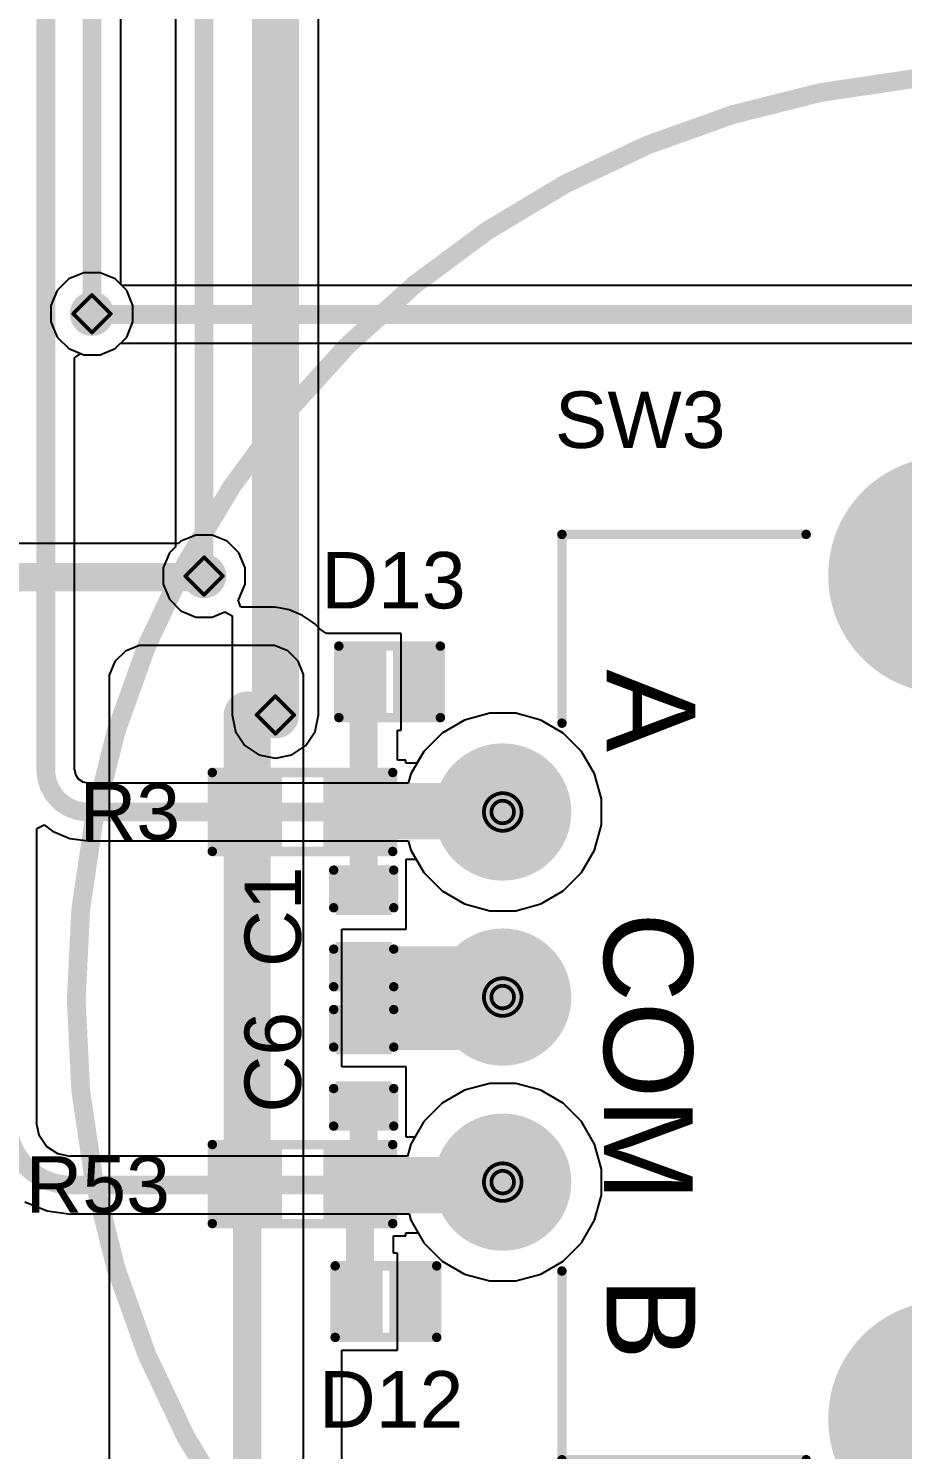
# Model space of a CAD drawing. Header units: inches. Extents: x -14 to 270, y -5 to 115.
# Drawn here: x 94.82 to 106.63, y 19.67 to 38.86 of the extents above; entities that cross this region are included whole.
import ezdxf

# ---------------------------------------------------------------- set-up
doc = ezdxf.new("R2010")
doc.units = ezdxf.units.IN
for name, color, linetype in [('Bottom Layer', 5, 'Continuous'), ('Bottom Solder', 6, 'Continuous'), ('Drill Drawing', 1, 'Continuous'), ('Mechanical 13', 56, 'Continuous'), ('Multi-Layer', 9, 'Continuous'), ('Pad Holes', 156, 'Continuous'), ('Top Layer', 1, 'Continuous'), ('Top Overlay', 2, 'Continuous'), ('Top Paste', 8, 'Continuous'), ('Top Solder', 216, 'Continuous'), ('Via Holes', 16, 'Continuous')]:
    doc.layers.add(name, color=color, linetype=linetype)
doc.styles.add('Arial', font='', dxfattribs={"height": 0.2})
doc.styles.get('Arial').set_extended_font_data('Arial')

# ---------------------------------------------------------------- blocks, each defined once
blk = doc.blocks.new('R___0603_2')
at = {"layer": 'Top Layer'}
for points in [[(-0.381, 0.4445), (-0.381, -0.4445), (-1.143, -0.4445), (-1.143, 0.4445)], [(1.143, 0.4445), (1.143, -0.4445), (0.381, -0.4445), (0.381, 0.4445)]]:
    blk.add_hatch(color=1, dxfattribs=at).paths.add_polyline_path(points)
at = {"layer": 'Top Paste'}
for points in [[(-0.381, 0.4445), (-0.381, -0.4445), (-1.143, -0.4445), (-1.143, 0.4445)], [(1.143, 0.4445), (1.143, -0.4445), (0.381, -0.4445), (0.381, 0.4445)]]:
    blk.add_hatch(color=8, dxfattribs=at).paths.add_polyline_path(points)
at = {"layer": 'Top Solder'}
for points in [[(-0.2794, 0.5461), (-0.2794, -0.5461), (-1.2446, -0.5461), (-1.2446, 0.5461)], [(1.2446, 0.5461), (1.2446, -0.5461), (0.2794, -0.5461), (0.2794, 0.5461)]]:
    blk.add_hatch(color=216, dxfattribs=at).paths.add_polyline_path(points)
at = {"layer": 'Top Overlay'}
for points in [[(-1.2192, -0.5334, 0.127, 0.127, 0), (-1.2192, 0.5334, 0.127, 0.127, 0)], [(-1.2192, 0.5334, 0.127, 0.127, 0), (1.2192, 0.5334, 0.127, 0.127, 0)], [(1.2192, -0.5334, 0.127, 0.127, 0), (1.2192, 0.5334, 0.127, 0.127, 0)], [(-1.2192, -0.5334, 0.127, 0.127, 0), (1.2192, -0.5334, 0.127, 0.127, 0)]]:
    blk.add_lwpolyline(points, format="xyseb", dxfattribs=at)
for points in [[(-1.25095, 0.5334, 0.0635, 0.0635, 1), (-1.18745, 0.5334, 0.0635, 0.0635, 1)], [(-1.25095, 0.5334, 0.0635, 0.0635, 1), (-1.18745, 0.5334, 0.0635, 0.0635, 1)], [(1.18745, 0.5334, 0.0635, 0.0635, 1), (1.25095, 0.5334, 0.0635, 0.0635, 1)], [(1.18745, 0.5334, 0.0635, 0.0635, 1), (1.25095, 0.5334, 0.0635, 0.0635, 1)], [(-1.25095, -0.5334, 0.0635, 0.0635, 1), (-1.18745, -0.5334, 0.0635, 0.0635, 1)], [(-1.25095, -0.5334, 0.0635, 0.0635, 1), (-1.18745, -0.5334, 0.0635, 0.0635, 1)], [(1.18745, -0.5334, 0.0635, 0.0635, 1), (1.25095, -0.5334, 0.0635, 0.0635, 1)], [(1.18745, -0.5334, 0.0635, 0.0635, 1), (1.25095, -0.5334, 0.0635, 0.0635, 1)]]:
    blk.add_lwpolyline(points, format="xyseb", close=True, dxfattribs=at)
blk = doc.blocks.new('SOD_882_B__D___________4')
at = {"layer": 'Top Layer'}
for points in [[(-0.1, -0.4), (-0.6, -0.4), (-0.6, 0.4), (-0.1, 0.4)], [(0.6, -0.4), (0.1, -0.4), (0.1, 0.4), (0.6, 0.4)]]:
    blk.add_hatch(color=1, dxfattribs=at).paths.add_polyline_path(points)
at = {"layer": 'Top Paste'}
for points in [[(-0.1, -0.4), (-0.6, -0.4), (-0.6, 0.4), (-0.1, 0.4)], [(0.6, -0.4), (0.1, -0.4), (0.1, 0.4), (0.6, 0.4)]]:
    blk.add_hatch(color=8, dxfattribs=at).paths.add_polyline_path(points)
at = {"layer": 'Top Solder'}
for points in [[(-0.045, -0.455), (-0.655, -0.455), (-0.655, 0.455), (-0.045, 0.455)], [(0.655, -0.455), (0.045, -0.455), (0.045, 0.455), (0.655, 0.455)]]:
    blk.add_hatch(color=216, dxfattribs=at).paths.add_polyline_path(points)
at = {"layer": 'Top Overlay'}
for points in [[(0.686, 0.483, 0.127, 0.127, 0), (-0.686, 0.483, 0.127, 0.127, 0)], [(-0.686, 0.483, 0.127, 0.127, 0), (-0.686, -0.483, 0.127, 0.127, 0)], [(0.686, 0.483, 0.127, 0.127, 0), (0.686, -0.483, 0.127, 0.127, 0)], [(0.686, -0.483, 0.127, 0.127, 0), (-0.686, -0.483, 0.127, 0.127, 0)]]:
    blk.add_lwpolyline(points, format="xyseb", dxfattribs=at)
for points in [[(-0.718, 0.483, 0.0635, 0.0635, 1), (-0.654, 0.483, 0.0635, 0.0635, 1)], [(-0.718, 0.483, 0.0635, 0.0635, 1), (-0.654, 0.483, 0.0635, 0.0635, 1)], [(0.654, 0.483, 0.0635, 0.0635, 1), (0.718, 0.483, 0.0635, 0.0635, 1)], [(0.654, 0.483, 0.0635, 0.0635, 1), (0.718, 0.483, 0.0635, 0.0635, 1)], [(-0.718, -0.483, 0.0635, 0.0635, 1), (-0.654, -0.483, 0.0635, 0.0635, 1)], [(-0.718, -0.483, 0.0635, 0.0635, 1), (-0.654, -0.483, 0.0635, 0.0635, 1)], [(0.654, -0.483, 0.0635, 0.0635, 1), (0.718, -0.483, 0.0635, 0.0635, 1)], [(0.654, -0.483, 0.0635, 0.0635, 1), (0.718, -0.483, 0.0635, 0.0635, 1)]]:
    blk.add_lwpolyline(points, format="xyseb", close=True, dxfattribs=at)
blk = doc.blocks.new('SOD_882_B__D___________5')
at = {"layer": 'Top Layer'}
for points in [[(-0.1, -0.4), (-0.6, -0.4), (-0.6, 0.4), (-0.1, 0.4)], [(0.6, -0.4), (0.1, -0.4), (0.1, 0.4), (0.6, 0.4)]]:
    blk.add_hatch(color=1, dxfattribs=at).paths.add_polyline_path(points)
at = {"layer": 'Top Paste'}
for points in [[(-0.1, -0.4), (-0.6, -0.4), (-0.6, 0.4), (-0.1, 0.4)], [(0.6, -0.4), (0.1, -0.4), (0.1, 0.4), (0.6, 0.4)]]:
    blk.add_hatch(color=8, dxfattribs=at).paths.add_polyline_path(points)
at = {"layer": 'Top Solder'}
for points in [[(-0.045, -0.455), (-0.655, -0.455), (-0.655, 0.455), (-0.045, 0.455)], [(0.655, -0.455), (0.045, -0.455), (0.045, 0.455), (0.655, 0.455)]]:
    blk.add_hatch(color=216, dxfattribs=at).paths.add_polyline_path(points)
at = {"layer": 'Top Overlay'}
for points in [[(0.686, 0.483, 0.127, 0.127, 0), (-0.686, 0.483, 0.127, 0.127, 0)], [(-0.686, 0.483, 0.127, 0.127, 0), (-0.686, -0.483, 0.127, 0.127, 0)], [(0.686, 0.483, 0.127, 0.127, 0), (0.686, -0.483, 0.127, 0.127, 0)], [(0.686, -0.483, 0.127, 0.127, 0), (-0.686, -0.483, 0.127, 0.127, 0)]]:
    blk.add_lwpolyline(points, format="xyseb", dxfattribs=at)
for points in [[(-0.718, 0.483, 0.0635, 0.0635, 1), (-0.654, 0.483, 0.0635, 0.0635, 1)], [(-0.718, 0.483, 0.0635, 0.0635, 1), (-0.654, 0.483, 0.0635, 0.0635, 1)], [(0.654, 0.483, 0.0635, 0.0635, 1), (0.718, 0.483, 0.0635, 0.0635, 1)], [(0.654, 0.483, 0.0635, 0.0635, 1), (0.718, 0.483, 0.0635, 0.0635, 1)], [(-0.718, -0.483, 0.0635, 0.0635, 1), (-0.654, -0.483, 0.0635, 0.0635, 1)], [(-0.718, -0.483, 0.0635, 0.0635, 1), (-0.654, -0.483, 0.0635, 0.0635, 1)], [(0.654, -0.483, 0.0635, 0.0635, 1), (0.718, -0.483, 0.0635, 0.0635, 1)], [(0.654, -0.483, 0.0635, 0.0635, 1), (0.718, -0.483, 0.0635, 0.0635, 1)]]:
    blk.add_lwpolyline(points, format="xyseb", close=True, dxfattribs=at)
blk = doc.blocks.new('PEC11R_4215F_S0024_56')
at = {"layer": 'Bottom Layer'}
blk.add_hatch(color=5, dxfattribs=at).paths.add_polyline_path([(-3.325, 7.825), (-1.675, 7.825), (-1.675, 6.175), (-3.325, 6.175)])
h = blk.add_hatch(color=5, dxfattribs=at)
edge = h.paths.add_edge_path()
edge.add_arc((2.5, 7), 0.825, 0, 360)
h = blk.add_hatch(color=5, dxfattribs=at)
edge = h.paths.add_edge_path()
edge.add_arc((-5.7, -1.5), 1.5, 180, 360)
edge.add_line((-4.2, -1.5), (-4.2, 1.5))
edge.add_arc((-5.7, 1.5), 1.5, 0, 180)
edge.add_line((-7.2, 1.5), (-7.2, -1.5))
h = blk.add_hatch(color=5, dxfattribs=at)
edge = h.paths.add_edge_path()
edge.add_arc((5.7, -1.5), 1.5, 180, 360)
edge.add_line((7.2, -1.5), (7.2, 1.5))
edge.add_arc((5.7, 1.5), 1.5, 0, 180)
edge.add_line((4.2, 1.5), (4.2, -1.5))
h = blk.add_hatch(color=5, dxfattribs=at)
edge = h.paths.add_edge_path()
edge.add_arc((-2.5, -7.5), 0.825, 0, 360)
h = blk.add_hatch(color=5, dxfattribs=at)
edge = h.paths.add_edge_path()
edge.add_arc((0, -7.5), 0.825, 0, 360)
h = blk.add_hatch(color=5, dxfattribs=at)
edge = h.paths.add_edge_path()
edge.add_arc((2.5, -7.5), 0.825, 0, 360)
at = {"layer": 'Bottom Solder'}
blk.add_hatch(color=6, dxfattribs=at).paths.add_polyline_path([(-3.427, 7.927), (-1.573, 7.927), (-1.573, 6.073), (-3.427, 6.073)])
h = blk.add_hatch(color=6, dxfattribs=at)
edge = h.paths.add_edge_path()
edge.add_arc((2.5, 7), 0.927, 0, 360)
h = blk.add_hatch(color=6, dxfattribs=at)
edge = h.paths.add_edge_path()
edge.add_arc((-5.7, -1.5), 1.602, 180, 360)
edge.add_line((-4.098, -1.5), (-4.098, 1.5))
edge.add_arc((-5.7, 1.5), 1.602, 0, 180)
edge.add_line((-7.302, 1.5), (-7.302, -1.5))
h = blk.add_hatch(color=6, dxfattribs=at)
edge = h.paths.add_edge_path()
edge.add_arc((5.7, -1.5), 1.602, 180, 360)
edge.add_line((7.302, -1.5), (7.302, 1.5))
edge.add_arc((5.7, 1.5), 1.602, 0, 180)
edge.add_line((4.098, 1.5), (4.098, -1.5))
h = blk.add_hatch(color=6, dxfattribs=at)
edge = h.paths.add_edge_path()
edge.add_arc((-2.5, -7.5), 0.927, 0, 360)
h = blk.add_hatch(color=6, dxfattribs=at)
edge = h.paths.add_edge_path()
edge.add_arc((0, -7.5), 0.927, 0, 360)
h = blk.add_hatch(color=6, dxfattribs=at)
edge = h.paths.add_edge_path()
edge.add_arc((2.5, -7.5), 0.927, 0, 360)
at = {"layer": 'Multi-Layer'}
blk.add_hatch(color=9, dxfattribs=at).paths.add_polyline_path([(-3.325, 7.825), (-1.675, 7.825), (-1.675, 6.175), (-3.325, 6.175)])
h = blk.add_hatch(color=9, dxfattribs=at)
edge = h.paths.add_edge_path()
edge.add_arc((2.5, 7), 0.825, 0, 360)
h = blk.add_hatch(color=9, dxfattribs=at)
edge = h.paths.add_edge_path()
edge.add_arc((-5.7, -1.5), 1.5, 180, 360)
edge.add_line((-4.2, -1.5), (-4.2, 1.5))
edge.add_arc((-5.7, 1.5), 1.5, 0, 180)
edge.add_line((-7.2, 1.5), (-7.2, -1.5))
h = blk.add_hatch(color=9, dxfattribs=at)
edge = h.paths.add_edge_path()
edge.add_arc((5.7, -1.5), 1.5, 180, 360)
edge.add_line((7.2, -1.5), (7.2, 1.5))
edge.add_arc((5.7, 1.5), 1.5, 0, 180)
edge.add_line((4.2, 1.5), (4.2, -1.5))
h = blk.add_hatch(color=9, dxfattribs=at)
edge = h.paths.add_edge_path()
edge.add_arc((-2.5, -7.5), 0.825, 0, 360)
h = blk.add_hatch(color=9, dxfattribs=at)
edge = h.paths.add_edge_path()
edge.add_arc((0, -7.5), 0.825, 0, 360)
h = blk.add_hatch(color=9, dxfattribs=at)
edge = h.paths.add_edge_path()
edge.add_arc((2.5, -7.5), 0.825, 0, 360)
at = {"layer": 'Pad Holes'}
h = blk.add_hatch(color=7, dxfattribs=at)
edge = h.paths.add_edge_path()
edge.add_arc((-2.5, 7), 0.55, 0, 360)
h = blk.add_hatch(color=7, dxfattribs=at)
edge = h.paths.add_edge_path()
edge.add_arc((2.5, 7), 0.55, 0, 360)
for points in [[(-6.7, -1.4), (-6.7, 1.4), (-4.7, 1.4), (-4.7, -1.4)], [(4.7, -1.4), (4.7, 1.4), (6.7, 1.4), (6.7, -1.4)]]:
    blk.add_hatch(color=7, dxfattribs=at).paths.add_polyline_path(points)
h = blk.add_hatch(color=7, dxfattribs=at)
edge = h.paths.add_edge_path()
edge.add_arc((-2.5, -7.5), 0.55, 0, 360)
h = blk.add_hatch(color=7, dxfattribs=at)
edge = h.paths.add_edge_path()
edge.add_arc((0, -7.5), 0.55, 0, 360)
h = blk.add_hatch(color=7, dxfattribs=at)
edge = h.paths.add_edge_path()
edge.add_arc((2.5, -7.5), 0.55, 0, 360)
at = {"layer": 'Top Layer'}
blk.add_hatch(color=1, dxfattribs=at).paths.add_polyline_path([(-3.325, 7.825), (-1.675, 7.825), (-1.675, 6.175), (-3.325, 6.175)])
h = blk.add_hatch(color=1, dxfattribs=at)
edge = h.paths.add_edge_path()
edge.add_arc((2.5, 7), 0.825, 0, 360)
h = blk.add_hatch(color=1, dxfattribs=at)
edge = h.paths.add_edge_path()
edge.add_arc((-5.7, -1.5), 1.5, 180, 360)
edge.add_line((-4.2, -1.5), (-4.2, 1.5))
edge.add_arc((-5.7, 1.5), 1.5, 0, 180)
edge.add_line((-7.2, 1.5), (-7.2, -1.5))
h = blk.add_hatch(color=1, dxfattribs=at)
edge = h.paths.add_edge_path()
edge.add_arc((5.7, -1.5), 1.5, 180, 360)
edge.add_line((7.2, -1.5), (7.2, 1.5))
edge.add_arc((5.7, 1.5), 1.5, 0, 180)
edge.add_line((4.2, 1.5), (4.2, -1.5))
h = blk.add_hatch(color=1, dxfattribs=at)
edge = h.paths.add_edge_path()
edge.add_arc((-2.5, -7.5), 0.825, 0, 360)
h = blk.add_hatch(color=1, dxfattribs=at)
edge = h.paths.add_edge_path()
edge.add_arc((0, -7.5), 0.825, 0, 360)
h = blk.add_hatch(color=1, dxfattribs=at)
edge = h.paths.add_edge_path()
edge.add_arc((2.5, -7.5), 0.825, 0, 360)
at = {"layer": 'Top Solder'}
blk.add_hatch(color=216, dxfattribs=at).paths.add_polyline_path([(-3.427, 7.927), (-1.573, 7.927), (-1.573, 6.073), (-3.427, 6.073)])
h = blk.add_hatch(color=216, dxfattribs=at)
edge = h.paths.add_edge_path()
edge.add_arc((2.5, 7), 0.927, 0, 360)
h = blk.add_hatch(color=216, dxfattribs=at)
edge = h.paths.add_edge_path()
edge.add_arc((-5.7, -1.5), 1.602, 180, 360)
edge.add_line((-4.098, -1.5), (-4.098, 1.5))
edge.add_arc((-5.7, 1.5), 1.602, 0, 180)
edge.add_line((-7.302, 1.5), (-7.302, -1.5))
h = blk.add_hatch(color=216, dxfattribs=at)
edge = h.paths.add_edge_path()
edge.add_arc((5.7, -1.5), 1.602, 180, 360)
edge.add_line((7.302, -1.5), (7.302, 1.5))
edge.add_arc((5.7, 1.5), 1.602, 0, 180)
edge.add_line((4.098, 1.5), (4.098, -1.5))
h = blk.add_hatch(color=216, dxfattribs=at)
edge = h.paths.add_edge_path()
edge.add_arc((-2.5, -7.5), 0.927, 0, 360)
h = blk.add_hatch(color=216, dxfattribs=at)
edge = h.paths.add_edge_path()
edge.add_arc((0, -7.5), 0.927, 0, 360)
h = blk.add_hatch(color=216, dxfattribs=at)
edge = h.paths.add_edge_path()
edge.add_arc((2.5, -7.5), 0.927, 0, 360)
at = {"layer": 'Top Overlay'}
for points in [[(-3.7, 6.7, 0.127, 0.127, 0), (-6.25, 6.7, 0.127, 0.127, 0)], [(-6.25, 3.4, 0.127, 0.127, 0), (-6.25, 6.7, 0.127, 0.127, 0)], [(6.25, 6.7, 0.127, 0.127, 0), (3.7, 6.7, 0.127, 0.127, 0)], [(6.25, 3.4, 0.127, 0.127, 0), (6.25, 6.7, 0.127, 0.127, 0)], [(-6.25, -6.7, 0.127, 0.127, 0), (-6.25, -3.4, 0.127, 0.127, 0)], [(6.25, -6.7, 0.127, 0.127, 0), (6.25, -3.4, 0.127, 0.127, 0)], [(-3.7, -6.7, 0.127, 0.127, 0), (-6.25, -6.7, 0.127, 0.127, 0)], [(6.25, -6.7, 0.127, 0.127, 0), (3.7, -6.7, 0.127, 0.127, 0)]]:
    blk.add_lwpolyline(points, format="xyseb", dxfattribs=at)
for points in [[(-6.282, 6.7, 0.0635, 0.0635, 1), (-6.218, 6.7, 0.0635, 0.0635, 1)], [(-6.282, 6.7, 0.0635, 0.0635, 1), (-6.218, 6.7, 0.0635, 0.0635, 1)], [(-3.732, 6.7, 0.0635, 0.0635, 1), (-3.668, 6.7, 0.0635, 0.0635, 1)], [(3.668, 6.7, 0.0635, 0.0635, 1), (3.732, 6.7, 0.0635, 0.0635, 1)], [(6.218, 6.7, 0.0635, 0.0635, 1), (6.282, 6.7, 0.0635, 0.0635, 1)], [(6.218, 6.7, 0.0635, 0.0635, 1), (6.282, 6.7, 0.0635, 0.0635, 1)], [(-6.282, 3.4, 0.0635, 0.0635, 1), (-6.218, 3.4, 0.0635, 0.0635, 1)], [(6.218, 3.4, 0.0635, 0.0635, 1), (6.282, 3.4, 0.0635, 0.0635, 1)], [(-6.282, -3.4, 0.0635, 0.0635, 1), (-6.218, -3.4, 0.0635, 0.0635, 1)], [(6.218, -3.4, 0.0635, 0.0635, 1), (6.282, -3.4, 0.0635, 0.0635, 1)], [(-6.282, -6.7, 0.0635, 0.0635, 1), (-6.218, -6.7, 0.0635, 0.0635, 1)], [(-6.282, -6.7, 0.0635, 0.0635, 1), (-6.218, -6.7, 0.0635, 0.0635, 1)], [(-3.732, -6.7, 0.0635, 0.0635, 1), (-3.668, -6.7, 0.0635, 0.0635, 1)], [(3.668, -6.7, 0.0635, 0.0635, 1), (3.732, -6.7, 0.0635, 0.0635, 1)], [(6.218, -6.7, 0.0635, 0.0635, 1), (6.282, -6.7, 0.0635, 0.0635, 1)], [(6.218, -6.7, 0.0635, 0.0635, 1), (6.282, -6.7, 0.0635, 0.0635, 1)]]:
    blk.add_lwpolyline(points, format="xyseb", close=True, dxfattribs=at)
at = {"layer": 'Top Overlay', "style": 'Arial'}
for s, p in [('1', (-4.013, 5.461)), ('A', (-4.428, -6.096)), ('COM', (-1.147, -6.133)), ('B', (3.785, -6.096))]:
    blk.add_text(s, height=1.2, dxfattribs=at).set_placement(p)
blk = doc.blocks.new('R___0603_84')
at = {"layer": 'Top Layer'}
for points in [[(-0.381, 0.4445), (-0.381, -0.4445), (-1.143, -0.4445), (-1.143, 0.4445)], [(1.143, 0.4445), (1.143, -0.4445), (0.381, -0.4445), (0.381, 0.4445)]]:
    blk.add_hatch(color=1, dxfattribs=at).paths.add_polyline_path(points)
at = {"layer": 'Top Paste'}
for points in [[(-0.381, 0.4445), (-0.381, -0.4445), (-1.143, -0.4445), (-1.143, 0.4445)], [(1.143, 0.4445), (1.143, -0.4445), (0.381, -0.4445), (0.381, 0.4445)]]:
    blk.add_hatch(color=8, dxfattribs=at).paths.add_polyline_path(points)
at = {"layer": 'Top Solder'}
for points in [[(-0.2794, 0.5461), (-0.2794, -0.5461), (-1.2446, -0.5461), (-1.2446, 0.5461)], [(1.2446, 0.5461), (1.2446, -0.5461), (0.2794, -0.5461), (0.2794, 0.5461)]]:
    blk.add_hatch(color=216, dxfattribs=at).paths.add_polyline_path(points)
at = {"layer": 'Top Overlay'}
for points in [[(-1.2192, 0.5334, 0.127, 0.127, 0), (-1.2192, -0.5334, 0.127, 0.127, 0)], [(1.2192, 0.5334, 0.127, 0.127, 0), (-1.2192, 0.5334, 0.127, 0.127, 0)], [(1.2192, 0.5334, 0.127, 0.127, 0), (1.2192, -0.5334, 0.127, 0.127, 0)], [(1.2192, -0.5334, 0.127, 0.127, 0), (-1.2192, -0.5334, 0.127, 0.127, 0)]]:
    blk.add_lwpolyline(points, format="xyseb", dxfattribs=at)
for points in [[(-1.25095, 0.5334, 0.0635, 0.0635, 1), (-1.18745, 0.5334, 0.0635, 0.0635, 1)], [(-1.25095, 0.5334, 0.0635, 0.0635, 1), (-1.18745, 0.5334, 0.0635, 0.0635, 1)], [(1.18745, 0.5334, 0.0635, 0.0635, 1), (1.25095, 0.5334, 0.0635, 0.0635, 1)], [(1.18745, 0.5334, 0.0635, 0.0635, 1), (1.25095, 0.5334, 0.0635, 0.0635, 1)], [(-1.25095, -0.5334, 0.0635, 0.0635, 1), (-1.18745, -0.5334, 0.0635, 0.0635, 1)], [(-1.25095, -0.5334, 0.0635, 0.0635, 1), (-1.18745, -0.5334, 0.0635, 0.0635, 1)], [(1.18745, -0.5334, 0.0635, 0.0635, 1), (1.25095, -0.5334, 0.0635, 0.0635, 1)], [(1.18745, -0.5334, 0.0635, 0.0635, 1), (1.25095, -0.5334, 0.0635, 0.0635, 1)]]:
    blk.add_lwpolyline(points, format="xyseb", close=True, dxfattribs=at)
blk = doc.blocks.new('C___0402_120')
at = {"layer": 'Top Layer'}
for points in [[(-0.699, -0.318), (-0.699, 0.317), (-0.241, 0.317), (-0.241, -0.318)], [(0.241, -0.318), (0.241, 0.317), (0.699, 0.317), (0.699, -0.318)]]:
    blk.add_hatch(color=1, dxfattribs=at).paths.add_polyline_path(points)
at = {"layer": 'Top Paste'}
for points in [[(-0.699, -0.318), (-0.699, 0.317), (-0.241, 0.317), (-0.241, -0.318)], [(0.241, -0.318), (0.241, 0.317), (0.699, 0.317), (0.699, -0.318)]]:
    blk.add_hatch(color=8, dxfattribs=at).paths.add_polyline_path(points)
at = {"layer": 'Top Solder'}
for points in [[(-0.759, -0.377), (-0.759, 0.377), (-0.181, 0.377), (-0.181, -0.377)], [(0.181, -0.377), (0.181, 0.377), (0.758, 0.377), (0.758, -0.377)]]:
    blk.add_hatch(color=216, dxfattribs=at).paths.add_polyline_path(points)
at = {"layer": 'Top Overlay'}
for points in [[(-0.787, -0.406, 0.127, 0.127, 0), (-0.787, 0.406, 0.127, 0.127, 0)], [(-0.787, 0.406, 0.127, 0.127, 0), (-0.279, 0.406, 0.127, 0.127, 0)], [(0.787, 0.406, 0.127, 0.127, 0), (0.279, 0.406, 0.127, 0.127, 0)], [(0.787, -0.406, 0.127, 0.127, 0), (0.787, 0.406, 0.127, 0.127, 0)], [(-0.279, -0.406, 0.127, 0.127, 0), (-0.787, -0.406, 0.127, 0.127, 0)], [(0.787, -0.406, 0.127, 0.127, 0), (0.279, -0.406, 0.127, 0.127, 0)]]:
    blk.add_lwpolyline(points, format="xyseb", dxfattribs=at)
for points in [[(-0.819, 0.406, 0.0635, 0.0635, 1), (-0.756, 0.406, 0.0635, 0.0635, 1)], [(-0.819, 0.406, 0.0635, 0.0635, 1), (-0.756, 0.406, 0.0635, 0.0635, 1)], [(-0.311, 0.406, 0.0635, 0.0635, 1), (-0.248, 0.406, 0.0635, 0.0635, 1)], [(0.248, 0.406, 0.0635, 0.0635, 1), (0.311, 0.406, 0.0635, 0.0635, 1)], [(0.756, 0.406, 0.0635, 0.0635, 1), (0.819, 0.406, 0.0635, 0.0635, 1)], [(0.756, 0.406, 0.0635, 0.0635, 1), (0.819, 0.406, 0.0635, 0.0635, 1)], [(-0.819, -0.406, 0.0635, 0.0635, 1), (-0.756, -0.406, 0.0635, 0.0635, 1)], [(-0.819, -0.406, 0.0635, 0.0635, 1), (-0.756, -0.406, 0.0635, 0.0635, 1)], [(-0.311, -0.406, 0.0635, 0.0635, 1), (-0.248, -0.406, 0.0635, 0.0635, 1)], [(0.248, -0.406, 0.0635, 0.0635, 1), (0.311, -0.406, 0.0635, 0.0635, 1)], [(0.756, -0.406, 0.0635, 0.0635, 1), (0.819, -0.406, 0.0635, 0.0635, 1)], [(0.756, -0.406, 0.0635, 0.0635, 1), (0.819, -0.406, 0.0635, 0.0635, 1)]]:
    blk.add_lwpolyline(points, format="xyseb", close=True, dxfattribs=at)
blk = doc.blocks.new('C___0402_125')
at = {"layer": 'Top Layer'}
for points in [[(-0.699, -0.318), (-0.699, 0.318), (-0.241, 0.318), (-0.241, -0.318)], [(0.241, -0.318), (0.241, 0.318), (0.699, 0.318), (0.699, -0.318)]]:
    blk.add_hatch(color=1, dxfattribs=at).paths.add_polyline_path(points)
at = {"layer": 'Top Paste'}
for points in [[(-0.699, -0.318), (-0.699, 0.318), (-0.241, 0.318), (-0.241, -0.318)], [(0.241, -0.318), (0.241, 0.318), (0.699, 0.318), (0.699, -0.318)]]:
    blk.add_hatch(color=8, dxfattribs=at).paths.add_polyline_path(points)
at = {"layer": 'Top Solder'}
for points in [[(-0.759, -0.377), (-0.759, 0.377), (-0.181, 0.377), (-0.181, -0.377)], [(0.181, -0.377), (0.181, 0.377), (0.758, 0.377), (0.758, -0.377)]]:
    blk.add_hatch(color=216, dxfattribs=at).paths.add_polyline_path(points)
at = {"layer": 'Top Overlay'}
for points in [[(-0.787, 0.406, 0.127, 0.127, 0), (-0.787, -0.406, 0.127, 0.127, 0)], [(-0.279, 0.406, 0.127, 0.127, 0), (-0.787, 0.406, 0.127, 0.127, 0)], [(0.279, 0.406, 0.127, 0.127, 0), (0.787, 0.406, 0.127, 0.127, 0)], [(0.787, 0.406, 0.127, 0.127, 0), (0.787, -0.406, 0.127, 0.127, 0)], [(-0.787, -0.406, 0.127, 0.127, 0), (-0.279, -0.406, 0.127, 0.127, 0)], [(0.279, -0.406, 0.127, 0.127, 0), (0.787, -0.406, 0.127, 0.127, 0)]]:
    blk.add_lwpolyline(points, format="xyseb", dxfattribs=at)
for points in [[(-0.819, 0.406, 0.0635, 0.0635, 1), (-0.756, 0.406, 0.0635, 0.0635, 1)], [(-0.819, 0.406, 0.0635, 0.0635, 1), (-0.756, 0.406, 0.0635, 0.0635, 1)], [(-0.311, 0.406, 0.0635, 0.0635, 1), (-0.248, 0.406, 0.0635, 0.0635, 1)], [(0.248, 0.406, 0.0635, 0.0635, 1), (0.311, 0.406, 0.0635, 0.0635, 1)], [(0.756, 0.406, 0.0635, 0.0635, 1), (0.819, 0.406, 0.0635, 0.0635, 1)], [(0.756, 0.406, 0.0635, 0.0635, 1), (0.819, 0.406, 0.0635, 0.0635, 1)], [(-0.819, -0.406, 0.0635, 0.0635, 1), (-0.756, -0.406, 0.0635, 0.0635, 1)], [(-0.819, -0.406, 0.0635, 0.0635, 1), (-0.756, -0.406, 0.0635, 0.0635, 1)], [(-0.311, -0.406, 0.0635, 0.0635, 1), (-0.248, -0.406, 0.0635, 0.0635, 1)], [(0.248, -0.406, 0.0635, 0.0635, 1), (0.311, -0.406, 0.0635, 0.0635, 1)], [(0.756, -0.406, 0.0635, 0.0635, 1), (0.819, -0.406, 0.0635, 0.0635, 1)], [(0.756, -0.406, 0.0635, 0.0635, 1), (0.819, -0.406, 0.0635, 0.0635, 1)]]:
    blk.add_lwpolyline(points, format="xyseb", close=True, dxfattribs=at)

msp = doc.modelspace()

# ---------------------------------------------------------------- hatches: boundary and pattern name
at = {"layer": 'Bottom Layer'}
h = msp.add_hatch(color=5, dxfattribs=at)
edge = h.paths.add_edge_path()
edge.add_arc((95.677, 35.01), 0.3, 0, 360)
h = msp.add_hatch(color=5, dxfattribs=at)
edge = h.paths.add_edge_path()
edge.add_arc((97.192, 31.467), 0.3, 0, 360)
h = msp.add_hatch(color=5, dxfattribs=at)
edge = h.paths.add_edge_path()
edge.add_arc((98.156, 29.591), 0.3, 0, 360)
at = {"layer": 'Top Layer'}
h = msp.add_hatch(color=1, dxfattribs=at)
edge = h.paths.add_edge_path()
edge.add_arc((95.677, 35.01), 0.3, 0, 360)
h = msp.add_hatch(color=1, dxfattribs=at)
edge = h.paths.add_edge_path()
edge.add_arc((97.192, 31.467), 0.3, 0, 360)
h = msp.add_hatch(color=1, dxfattribs=at)
edge = h.paths.add_edge_path()
edge.add_arc((98.156, 29.591), 0.3, 0, 360)
msp.add_hatch(color=1, dxfattribs=at).paths.add_polyline_path([(99.032, 25.066), (101.227, 25.066), (101.227, 26.466), (99.032, 26.466)])
at = {"layer": 'Via Holes'}
h = msp.add_hatch(color=7, dxfattribs=at)
edge = h.paths.add_edge_path()
edge.add_arc((95.677, 35.01), 0.15, 0, 360)
h = msp.add_hatch(color=7, dxfattribs=at)
edge = h.paths.add_edge_path()
edge.add_arc((97.192, 31.467), 0.15, 0, 360)
h = msp.add_hatch(color=7, dxfattribs=at)
edge = h.paths.add_edge_path()
edge.add_arc((98.156, 29.591), 0.15, 0, 360)

# ---------------------------------------------------------------- linework, layer by layer
at = {"layer": 'Bottom Layer'}
for p, q in [((98.738, 29.591), (98.738, 43.533)), ((96.804, 40.605), (96.804, 31.862)), ((96.066, 35.405), (96.066, 40.409)), ((96.147, 35.324), (96.066, 35.405)), ((96.231, 35.121), (96.147, 35.324)), ((96.231, 34.9), (96.231, 35.121)), ((96.147, 34.696), (96.231, 34.9)), ((95.991, 34.541), (96.147, 34.696)), ((95.443, 34.416), (95.527, 34.473)), ((95.443, 28.851), (95.443, 34.416)), ((95.527, 34.473), (95.567, 34.456)), ((95.567, 34.456), (95.788, 34.456)), ((95.788, 34.456), (95.991, 34.541)), ((96.723, 31.781), (96.638, 31.577)), ((96.804, 31.862), (96.723, 31.781)), ((96.638, 31.577), (96.638, 31.357)), ((96.638, 31.357), (96.723, 31.153)), ((96.723, 31.153), (96.879, 30.997)), ((96.879, 30.997), (97.082, 30.913)), ((97.082, 30.913), (97.303, 30.913)), ((97.303, 30.913), (97.471, 30.983)), ((97.471, 30.983), (97.573, 30.931)), ((97.573, 30.931), (97.573, 29.591)), ((97.573, 29.591), (97.617, 29.368)), ((98.694, 29.368), (98.738, 29.591)), ((101.051, 29.613), (100.712, 29.522)), ((101.402, 29.613), (101.051, 29.613)), ((101.741, 29.522), (101.402, 29.613)), ((100.712, 29.522), (100.408, 29.347)), ((102.045, 29.347), (101.741, 29.522)), ((97.617, 29.368), (97.744, 29.179)), ((98.568, 29.179), (98.694, 29.368)), ((100.408, 29.347), (100.16, 29.099)), ((102.293, 29.099), (102.045, 29.347)), ((97.744, 29.179), (97.933, 29.053)), ((97.933, 29.053), (98.156, 29.008)), ((98.156, 29.008), (98.379, 29.053)), ((98.379, 29.053), (98.568, 29.179)), ((100.16, 29.099), (99.985, 28.795)), ((102.469, 28.795), (102.293, 29.099)), ((95.444, 28.851), (95.443, 28.851)), ((95.458, 28.782), (95.444, 28.851)), ((95.497, 28.723), (95.458, 28.782)), ((95.556, 28.684), (95.497, 28.723)), ((95.625, 28.671), (95.556, 28.684)), ((95.625, 28.669), (95.625, 28.671)), ((99.951, 28.669), (95.625, 28.669)), ((99.985, 28.795), (99.951, 28.669)), ((102.56, 28.456), (102.469, 28.795)), ((102.56, 28.105), (102.56, 28.456)), ((94.93, 28.057), (95.032, 28.107)), ((94.93, 24.091), (94.93, 28.057)), ((95.032, 28.107), (95.145, 28.02)), ((102.469, 27.766), (102.56, 28.105)), ((95.145, 28.02), (95.377, 27.924)), ((95.377, 27.924), (95.625, 27.891)), ((95.625, 27.891), (95.625, 27.892)), ((95.625, 27.892), (99.951, 27.892)), ((99.951, 27.892), (99.985, 27.766)), ((99.985, 27.766), (100.16, 27.462)), ((102.293, 27.462), (102.469, 27.766)), ((100.16, 27.462), (100.408, 27.214)), ((102.045, 27.214), (102.293, 27.462)), ((100.408, 27.214), (100.712, 27.038)), ((101.741, 27.038), (102.045, 27.214)), ((100.712, 27.038), (101.051, 26.947)), ((101.051, 26.947), (101.402, 26.947)), ((101.402, 26.947), (101.741, 27.038)), ((101.051, 24.613), (100.712, 24.522)), ((101.402, 24.613), (101.051, 24.613)), ((101.741, 24.522), (101.402, 24.613)), ((100.712, 24.522), (100.408, 24.347)), ((102.045, 24.347), (101.741, 24.522)), ((100.408, 24.347), (100.16, 24.099)), ((102.293, 24.099), (102.045, 24.347)), ((94.928, 24.081), (94.93, 24.091)), ((94.962, 23.912), (94.928, 24.081)), ((100.16, 24.099), (99.985, 23.795)), ((102.469, 23.795), (102.293, 24.099)), ((95.063, 23.761), (94.962, 23.912)), ((95.214, 23.661), (95.063, 23.761)), ((95.383, 23.627), (95.214, 23.661)), ((95.392, 23.629), (95.383, 23.627)), ((99.94, 23.629), (95.392, 23.629)), ((99.985, 23.795), (99.94, 23.629)), ((102.56, 23.456), (102.469, 23.795)), ((102.56, 23.105), (102.56, 23.456)), ((102.469, 22.766), (102.56, 23.105)), ((94.771, 23.015), (95.071, 22.891)), ((95.071, 22.891), (95.392, 22.849)), ((95.392, 22.849), (95.392, 22.852)), ((95.392, 22.852), (99.961, 22.852)), ((99.961, 22.852), (99.985, 22.766)), ((99.985, 22.766), (100.16, 22.462)), ((102.293, 22.462), (102.469, 22.766)), ((100.16, 22.462), (100.408, 22.214)), ((102.045, 22.214), (102.293, 22.462)), ((100.408, 22.214), (100.712, 22.038)), ((101.741, 22.038), (102.045, 22.214)), ((100.712, 22.038), (101.051, 21.947)), ((101.051, 21.947), (101.402, 21.947)), ((101.402, 21.947), (101.741, 22.038))]:
    msp.add_line(p, q, dxfattribs=at)
for points in [[(95.677, 35.01, 0.254, 0.254, 0), (95.677, 43.96, 0.254, 0.254, 0)], [(98.156, 29.591, 0.635, 0.635, 0), (98.156, 43.533, 0.635, 0.635, 0)], [(95.054, 28.851, 0.254, 0.254, 0), (95.054, 43.352, 0.254, 0.254, 0)], [(97.192, 31.467, 0.254, 0.254, 0), (97.192, 42.01, 0.254, 0.254, 0)], [(95.625, 28.28, 0.254, 0.254, -0.414214), (95.054, 28.851, 0.254, 0.254, 0)], [(95.625, 28.28, 0.254, 0.254, 0), (101.227, 28.28, 0.254, 0.254, 0)], [(95.392, 23.24, 0.254, 0.254, -0.414214), (94.542, 24.091, 0.254, 0.254, 0)], [(95.392, 23.24, 0.254, 0.254, 0), (101.227, 23.24, 0.254, 0.254, 0)]]:
    msp.add_lwpolyline(points, format="xyseb", dxfattribs=at)
for points in [[(95.614, 35.01, 0.127, 0.127, 1), (95.741, 35.01, 0.127, 0.127, 1)], [(97.129, 31.467, 0.127, 0.127, 1), (97.256, 31.467, 0.127, 0.127, 1)], [(97.997, 29.591, 0.318, 0.318, 1), (98.314, 29.591, 0.318, 0.318, 1)], [(94.991, 28.851, 0.127, 0.127, 1), (95.118, 28.851, 0.127, 0.127, 1)], [(94.991, 28.851, 0.127, 0.127, 1), (95.118, 28.851, 0.127, 0.127, 1)], [(95.562, 28.28, 0.127, 0.127, 1), (95.689, 28.28, 0.127, 0.127, 1)], [(95.562, 28.28, 0.127, 0.127, 1), (95.689, 28.28, 0.127, 0.127, 1)], [(101.163, 28.28, 0.127, 0.127, 1), (101.29, 28.28, 0.127, 0.127, 1)], [(95.328, 23.24, 0.127, 0.127, 1), (95.455, 23.24, 0.127, 0.127, 1)], [(95.328, 23.24, 0.127, 0.127, 1), (95.455, 23.24, 0.127, 0.127, 1)], [(101.163, 23.24, 0.127, 0.127, 1), (101.29, 23.24, 0.127, 0.127, 1)]]:
    msp.add_lwpolyline(points, format="xyseb", close=True, dxfattribs=at)
at = {"layer": 'Drill Drawing'}
for points in [[(95.423, 35.01, 0.0508, 0.0508, 0), (95.677, 35.264, 0.0508, 0.0508, 0)], [(95.677, 35.264, 0.0508, 0.0508, 0), (95.931, 35.01, 0.0508, 0.0508, 0)], [(95.423, 35.01, 0.0508, 0.0508, 0), (95.677, 34.756, 0.0508, 0.0508, 0)], [(95.677, 34.756, 0.0508, 0.0508, 0), (95.931, 35.01, 0.0508, 0.0508, 0)], [(96.938, 31.467, 0.0508, 0.0508, 0), (97.192, 31.721, 0.0508, 0.0508, 0)], [(97.192, 31.721, 0.0508, 0.0508, 0), (97.446, 31.467, 0.0508, 0.0508, 0)], [(96.938, 31.467, 0.0508, 0.0508, 0), (97.192, 31.213, 0.0508, 0.0508, 0)], [(97.192, 31.213, 0.0508, 0.0508, 0), (97.446, 31.467, 0.0508, 0.0508, 0)], [(97.902, 29.591, 0.0508, 0.0508, 0), (98.156, 29.845, 0.0508, 0.0508, 0)], [(98.156, 29.845, 0.0508, 0.0508, 0), (98.41, 29.591, 0.0508, 0.0508, 0)], [(97.902, 29.591, 0.0508, 0.0508, 0), (98.156, 29.337, 0.0508, 0.0508, 0)], [(98.156, 29.337, 0.0508, 0.0508, 0), (98.41, 29.591, 0.0508, 0.0508, 0)]]:
    msp.add_lwpolyline(points, format="xyseb", dxfattribs=at)
for points in [[(95.665, 35.264, 0.0254, 0.0254, 1), (95.69, 35.264, 0.0254, 0.0254, 1)], [(95.665, 35.264, 0.0254, 0.0254, 1), (95.69, 35.264, 0.0254, 0.0254, 1)], [(95.411, 35.01, 0.0254, 0.0254, 1), (95.436, 35.01, 0.0254, 0.0254, 1)], [(95.411, 35.01, 0.0254, 0.0254, 1), (95.436, 35.01, 0.0254, 0.0254, 1)], [(95.919, 35.01, 0.0254, 0.0254, 1), (95.944, 35.01, 0.0254, 0.0254, 1)], [(95.919, 35.01, 0.0254, 0.0254, 1), (95.944, 35.01, 0.0254, 0.0254, 1)], [(95.665, 34.756, 0.0254, 0.0254, 1), (95.69, 34.756, 0.0254, 0.0254, 1)], [(95.665, 34.756, 0.0254, 0.0254, 1), (95.69, 34.756, 0.0254, 0.0254, 1)], [(97.18, 31.721, 0.0254, 0.0254, 1), (97.205, 31.721, 0.0254, 0.0254, 1)], [(97.18, 31.721, 0.0254, 0.0254, 1), (97.205, 31.721, 0.0254, 0.0254, 1)], [(96.926, 31.467, 0.0254, 0.0254, 1), (96.951, 31.467, 0.0254, 0.0254, 1)], [(96.926, 31.467, 0.0254, 0.0254, 1), (96.951, 31.467, 0.0254, 0.0254, 1)], [(97.434, 31.467, 0.0254, 0.0254, 1), (97.459, 31.467, 0.0254, 0.0254, 1)], [(97.434, 31.467, 0.0254, 0.0254, 1), (97.459, 31.467, 0.0254, 0.0254, 1)], [(97.18, 31.213, 0.0254, 0.0254, 1), (97.205, 31.213, 0.0254, 0.0254, 1)], [(97.18, 31.213, 0.0254, 0.0254, 1), (97.205, 31.213, 0.0254, 0.0254, 1)], [(98.143, 29.845, 0.0254, 0.0254, 1), (98.168, 29.845, 0.0254, 0.0254, 1)], [(98.143, 29.845, 0.0254, 0.0254, 1), (98.168, 29.845, 0.0254, 0.0254, 1)], [(97.889, 29.591, 0.0254, 0.0254, 1), (97.914, 29.591, 0.0254, 0.0254, 1)], [(97.889, 29.591, 0.0254, 0.0254, 1), (97.914, 29.591, 0.0254, 0.0254, 1)], [(98.397, 29.591, 0.0254, 0.0254, 1), (98.422, 29.591, 0.0254, 0.0254, 1)], [(98.397, 29.591, 0.0254, 0.0254, 1), (98.422, 29.591, 0.0254, 0.0254, 1)], [(98.143, 29.337, 0.0254, 0.0254, 1), (98.168, 29.337, 0.0254, 0.0254, 1)], [(98.143, 29.337, 0.0254, 0.0254, 1), (98.168, 29.337, 0.0254, 0.0254, 1)], [(101.481, 28.28, 0.0508, 0.0508, 1), (100.973, 28.28, 0.0508, 0.0508, 1)], [(101.379, 28.28, 0.0508, 0.0508, 1), (101.074, 28.28, 0.0508, 0.0508, 1)], [(100.96, 28.28, 0.0254, 0.0254, 1), (100.985, 28.28, 0.0254, 0.0254, 1)], [(101.062, 28.28, 0.0254, 0.0254, 1), (101.087, 28.28, 0.0254, 0.0254, 1)], [(101.366, 28.28, 0.0254, 0.0254, 1), (101.392, 28.28, 0.0254, 0.0254, 1)], [(101.468, 28.28, 0.0254, 0.0254, 1), (101.493, 28.28, 0.0254, 0.0254, 1)], [(101.481, 25.78, 0.0508, 0.0508, 1), (100.973, 25.78, 0.0508, 0.0508, 1)], [(101.379, 25.78, 0.0508, 0.0508, 1), (101.074, 25.78, 0.0508, 0.0508, 1)], [(100.96, 25.78, 0.0254, 0.0254, 1), (100.985, 25.78, 0.0254, 0.0254, 1)], [(101.062, 25.78, 0.0254, 0.0254, 1), (101.087, 25.78, 0.0254, 0.0254, 1)], [(101.366, 25.78, 0.0254, 0.0254, 1), (101.392, 25.78, 0.0254, 0.0254, 1)], [(101.468, 25.78, 0.0254, 0.0254, 1), (101.493, 25.78, 0.0254, 0.0254, 1)], [(101.481, 23.28, 0.0508, 0.0508, 1), (100.973, 23.28, 0.0508, 0.0508, 1)], [(101.379, 23.28, 0.0508, 0.0508, 1), (101.074, 23.28, 0.0508, 0.0508, 1)], [(100.96, 23.28, 0.0254, 0.0254, 1), (100.985, 23.28, 0.0254, 0.0254, 1)], [(101.062, 23.28, 0.0254, 0.0254, 1), (101.087, 23.28, 0.0254, 0.0254, 1)], [(101.366, 23.28, 0.0254, 0.0254, 1), (101.392, 23.28, 0.0254, 0.0254, 1)], [(101.468, 23.28, 0.0254, 0.0254, 1), (101.493, 23.28, 0.0254, 0.0254, 1)]]:
    msp.add_lwpolyline(points, format="xyseb", close=True, dxfattribs=at)
at = {"layer": 'Mechanical 13'}
for points in [[(120.465, 25.74, 0.254, 0.254, 1), (95.465, 25.74, 0.254, 0.254, 1)], [(95.401, 25.74, 0.127, 0.127, 1), (95.528, 25.74, 0.127, 0.127, 1)]]:
    msp.add_lwpolyline(points, format="xyseb", close=True, dxfattribs=at)
at = {"layer": 'Top Layer'}
for p, q in [((95.567, 35.564), (95.364, 35.48)), ((95.788, 35.564), (95.567, 35.564)), ((95.991, 35.48), (95.788, 35.564)), ((95.208, 35.324), (95.123, 35.121)), ((95.364, 35.48), (95.208, 35.324)), ((96.082, 35.39), (95.991, 35.48)), ((121.056, 35.39), (96.082, 35.39)), ((95.123, 35.121), (95.123, 34.9)), ((95.123, 34.9), (95.208, 34.696)), ((95.208, 34.696), (95.364, 34.541)), ((95.991, 34.541), (96.063, 34.613)), ((96.063, 34.613), (121.056, 34.613)), ((95.364, 34.541), (95.567, 34.456)), ((95.567, 34.456), (95.788, 34.456)), ((95.788, 34.456), (95.991, 34.541)), ((96.848, 31.906), (91.774, 31.906)), ((96.879, 31.937), (96.848, 31.906)), ((97.082, 32.021), (96.879, 31.937)), ((97.303, 32.021), (97.082, 32.021)), ((97.506, 31.937), (97.303, 32.021)), ((97.662, 31.781), (97.506, 31.937)), ((97.746, 31.577), (97.662, 31.781)), ((97.746, 31.357), (97.746, 31.577)), ((97.662, 31.153), (97.746, 31.357)), ((97.652, 31.143), (97.662, 31.153)), ((97.69, 31.049), (97.652, 31.143)), ((98.044, 31.049), (97.69, 31.049)), ((98.142, 31.049), (98.044, 31.049)), ((98.044, 31.049), (98.044, 31.049)), ((98.229, 31.032), (98.142, 31.049)), ((98.142, 31.049), (98.142, 31.049)), ((98.142, 31.049), (98.142, 31.049)), ((98.34, 31.009), (98.229, 31.032)), ((98.521, 30.934), (98.34, 31.009)), ((98.34, 31.009), (98.34, 31.009)), ((98.34, 31.009), (98.34, 31.009)), ((98.615, 30.872), (98.521, 30.934)), ((98.521, 30.934), (98.521, 30.934)), ((98.689, 30.822), (98.615, 30.872)), ((98.766, 30.745), (98.689, 30.822)), ((98.689, 30.822), (98.689, 30.822)), ((98.845, 30.692), (98.766, 30.745)), ((96.313, 30.531), (96.128, 30.454)), ((96.413, 30.531), (96.313, 30.531)), ((98.044, 30.531), (96.413, 30.531)), ((98.142, 30.531), (98.044, 30.531)), ((98.044, 30.531), (98.044, 30.531)), ((98.323, 30.456), (98.142, 30.531)), ((99.853, 30.692), (98.845, 30.692)), ((99.853, 29.384), (99.853, 30.692)), ((96.128, 30.454), (95.987, 30.313)), ((98.462, 30.317), (98.323, 30.456)), ((95.987, 30.313), (95.91, 30.129)), ((98.537, 30.136), (98.462, 30.317)), ((95.91, 30.129), (95.91, 30.029)), ((95.91, 30.029), (95.91, 30.029)), ((95.91, 30.029), (95.91, 18.948)), ((98.537, 30.038), (98.537, 30.136)), ((98.537, 16.317), (98.537, 30.038)), ((101.051, 29.613), (100.712, 29.522)), ((101.402, 29.613), (101.051, 29.613)), ((101.741, 29.522), (101.402, 29.613)), ((99.803, 28.979), (99.803, 29.384)), ((99.803, 29.384), (99.853, 29.384)), ((100.712, 29.522), (100.408, 29.347)), ((102.045, 29.347), (101.741, 29.522)), ((100.408, 29.347), (100.16, 29.099)), ((102.293, 29.099), (102.045, 29.347)), ((100.16, 29.099), (100.067, 28.938)), ((102.469, 28.795), (102.293, 29.099)), ((99.919, 28.979), (99.803, 28.979)), ((99.919, 28.938), (99.919, 28.979)), ((100.067, 28.938), (99.919, 28.938)), ((102.56, 28.456), (102.469, 28.795)), ((102.56, 28.105), (102.56, 28.456)), ((102.469, 27.766), (102.56, 28.105)), ((102.293, 27.462), (102.469, 27.766)), ((99.921, 26.695), (99.921, 27.643)), ((99.921, 27.643), (100.056, 27.643)), ((100.056, 27.643), (100.16, 27.462)), ((100.16, 27.462), (100.408, 27.214)), ((102.045, 27.214), (102.293, 27.462)), ((100.408, 27.214), (100.712, 27.038)), ((101.741, 27.038), (102.045, 27.214)), ((100.712, 27.038), (101.051, 26.947)), ((101.051, 26.947), (101.402, 26.947)), ((101.402, 26.947), (101.741, 27.038)), ((99.055, 24.837), (99.055, 26.695)), ((99.055, 26.695), (99.921, 26.695)), ((99.921, 24.837), (99.055, 24.837)), ((99.921, 23.888), (99.921, 24.837)), ((101.051, 24.613), (100.712, 24.522)), ((101.402, 24.613), (101.051, 24.613)), ((101.741, 24.522), (101.402, 24.613)), ((100.712, 24.522), (100.408, 24.347)), ((102.045, 24.347), (101.741, 24.522)), ((100.408, 24.347), (100.16, 24.099)), ((102.293, 24.099), (102.045, 24.347)), ((100.16, 24.099), (100.038, 23.888)), ((102.469, 23.795), (102.293, 24.099)), ((100.038, 23.888), (99.921, 23.888)), ((102.56, 23.456), (102.469, 23.795)), ((102.56, 23.105), (102.56, 23.456)), ((102.469, 22.766), (102.56, 23.105)), ((102.293, 22.462), (102.469, 22.766)), ((99.752, 22.32), (99.752, 22.555)), ((99.752, 22.555), (99.919, 22.555)), ((99.919, 22.555), (99.919, 22.593)), ((99.919, 22.593), (100.084, 22.593)), ((100.084, 22.593), (100.16, 22.462)), ((100.16, 22.462), (100.408, 22.214)), ((102.045, 22.214), (102.293, 22.462)), ((99.803, 22.32), (99.752, 22.32)), ((99.803, 21.012), (99.803, 22.32)), ((100.408, 22.214), (100.712, 22.038)), ((101.741, 22.038), (102.045, 22.214)), ((100.712, 22.038), (101.051, 21.947)), ((101.051, 21.947), (101.402, 21.947)), ((101.402, 21.947), (101.741, 22.038)), ((99.055, 16.317), (99.055, 21.012)), ((99.055, 21.012), (99.803, 21.012))]:
    msp.add_line(p, q, dxfattribs=at)
for points in [[(95.677, 35.001, 0.254, 0.254, 0), (121.056, 35.001, 0.254, 0.254, 0)], [(90.784, 31.452, 0.381, 0.381, 0), (97.192, 31.452, 0.381, 0.381, 0)], [(99.349, 28.29, 0.381, 0.381, 0), (99.349, 30.038, 0.381, 0.381, 0)], [(97.775, 28.28, 0.635, 0.635, 0), (97.775, 29.591, 0.635, 0.635, 0)], [(99.349, 28.29, 0.762, 0.762, 0), (101.228, 28.29, 0.762, 0.762, 0)], [(97.775, 23.24, 0.635, 0.635, 0), (97.775, 28.28, 0.635, 0.635, 0)], [(99.349, 27.177, 0.381, 0.381, 0), (99.349, 28.24, 0.381, 0.381, 0)], [(99.349, 28.24, 0.254, 0.254, 0), (99.349, 28.29, 0.254, 0.254, 0)], [(99.348, 23.29, 0.381, 0.381, 0), (99.348, 24.353, 0.381, 0.381, 0)], [(99.299, 23.24, 0.762, 0.762, 0), (101.227, 23.24, 0.762, 0.762, 0)], [(97.775, 18.501, 0.381, 0.381, 0), (97.775, 23.24, 0.381, 0.381, 0)], [(99.299, 23.24, 0.381, 0.381, 0), (99.348, 23.29, 0.381, 0.381, 0)], [(99.299, 21.666, 0.381, 0.381, 0), (99.299, 23.24, 0.381, 0.381, 0)]]:
    msp.add_lwpolyline(points, format="xyseb", dxfattribs=at)
for points in [[(95.614, 35.001, 0.127, 0.127, 1), (95.741, 35.001, 0.127, 0.127, 1)], [(97.097, 31.452, 0.191, 0.191, 1), (97.288, 31.452, 0.191, 0.191, 1)], [(99.254, 30.038, 0.191, 0.191, 1), (99.445, 30.038, 0.191, 0.191, 1)], [(97.616, 29.591, 0.318, 0.318, 1), (97.933, 29.591, 0.318, 0.318, 1)], [(99.159, 28.29, 0.381, 0.381, 1), (99.54, 28.29, 0.381, 0.381, 1)], [(101.037, 28.29, 0.381, 0.381, 1), (101.418, 28.29, 0.381, 0.381, 1)], [(97.616, 28.28, 0.318, 0.318, 1), (97.933, 28.28, 0.318, 0.318, 1)], [(97.616, 28.28, 0.318, 0.318, 1), (97.933, 28.28, 0.318, 0.318, 1)], [(99.254, 28.29, 0.191, 0.191, 1), (99.445, 28.29, 0.191, 0.191, 1)], [(99.254, 28.24, 0.191, 0.191, 1), (99.445, 28.24, 0.191, 0.191, 1)], [(99.286, 28.29, 0.127, 0.127, 1), (99.413, 28.29, 0.127, 0.127, 1)], [(99.286, 28.24, 0.127, 0.127, 1), (99.413, 28.24, 0.127, 0.127, 1)], [(99.254, 27.177, 0.191, 0.191, 1), (99.445, 27.177, 0.191, 0.191, 1)], [(99.253, 24.353, 0.191, 0.191, 1), (99.444, 24.353, 0.191, 0.191, 1)], [(99.108, 23.24, 0.381, 0.381, 1), (99.489, 23.24, 0.381, 0.381, 1)], [(101.036, 23.24, 0.381, 0.381, 1), (101.417, 23.24, 0.381, 0.381, 1)], [(97.616, 23.24, 0.318, 0.318, 1), (97.933, 23.24, 0.318, 0.318, 1)], [(97.679, 23.24, 0.191, 0.191, 1), (97.87, 23.24, 0.191, 0.191, 1)], [(99.203, 23.24, 0.191, 0.191, 1), (99.394, 23.24, 0.191, 0.191, 1)], [(99.203, 23.24, 0.191, 0.191, 1), (99.394, 23.24, 0.191, 0.191, 1)], [(99.253, 23.29, 0.191, 0.191, 1), (99.444, 23.29, 0.191, 0.191, 1)], [(99.253, 23.29, 0.191, 0.191, 1), (99.444, 23.29, 0.191, 0.191, 1)], [(99.203, 21.666, 0.191, 0.191, 1), (99.394, 21.666, 0.191, 0.191, 1)]]:
    msp.add_lwpolyline(points, format="xyseb", close=True, dxfattribs=at)

# ---------------------------------------------------------------- block references
for name, p, rotation in [('PEC11R_4215F_S0024_56', (108.727, 25.78), 270), ('SOD_882_B__D___________4', (99.699, 30.038), 180), ('R___0603_84', (98.522, 28.28), 180), ('C___0402_125', (99.349, 26.707), 90), ('C___0402_120', (99.349, 24.824), 270), ('SOD_882_B__D___________5', (99.649, 21.666), 180)]:
    msp.add_blockref(name, p, dxfattribs=dict(rotation=rotation))
msp.add_blockref('R___0603_2', (98.522, 23.254))

# ---------------------------------------------------------------- texts
at = {"layer": 'Top Overlay', "style": 'Arial'}
for s, p in [('SW3', (101.931, 33.198)), ('D13', (98.774, 31.03)), ('R3', (95.508, 27.903)), ('R53', (94.778, 22.867)), ('D12', (98.743, 19.965))]:
    msp.add_text(s, height=0.762, dxfattribs=at).set_placement(p)
for s, p in [('C1', (98.501, 26.185)), ('C6', (98.501, 24.219))]:
    msp.add_text(s, height=0.762, rotation=90, dxfattribs=at).set_placement(p)

doc.saveas('drawing.dxf')
